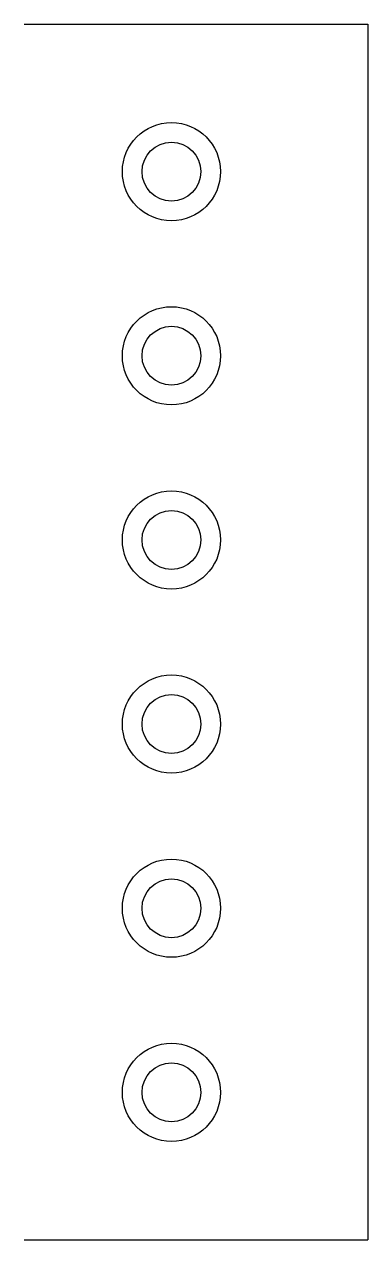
# Model space of a CAD drawing. Extents: x -770 to -630, y -248 to 248.
import ezdxf

# ---------------------------------------------------------------- set-up
doc = ezdxf.new("R2010")
doc.units = 0
doc.layers.get('0').update_dxf_attribs({"linetype": 'CONTINUOUS'})

msp = doc.modelspace()

# ---------------------------------------------------------------- linework, layer by layer
for p, q in [((-770, 247.5), (-630, 247.5)), ((-630, 247.5), (-630, -247.5)), ((-770, -247.5), (-630, -247.5))]:
    msp.add_line(p, q)
for centre, radius in [((-710, 187.5), 20), ((-710, 187.5), 20), ((-710, 187.5), 12), ((-710, 187.5), 12), ((-710, 112.5), 20), ((-710, 112.5), 20), ((-710, 112.5), 12), ((-710, 112.5), 12), ((-710, 37.5), 20), ((-710, 37.5), 20), ((-710, 37.5), 12), ((-710, 37.5), 12), ((-710, -37.5), 20), ((-710, -37.5), 20), ((-710, -37.5), 12), ((-710, -37.5), 12), ((-710, -112.5), 20), ((-710, -112.5), 20), ((-710, -112.5), 12), ((-710, -112.5), 12), ((-710, -187.5), 20), ((-710, -187.5), 20), ((-710, -187.5), 12), ((-710, -187.5), 12)]:
    msp.add_circle(centre, radius)

doc.saveas('drawing.dxf')
